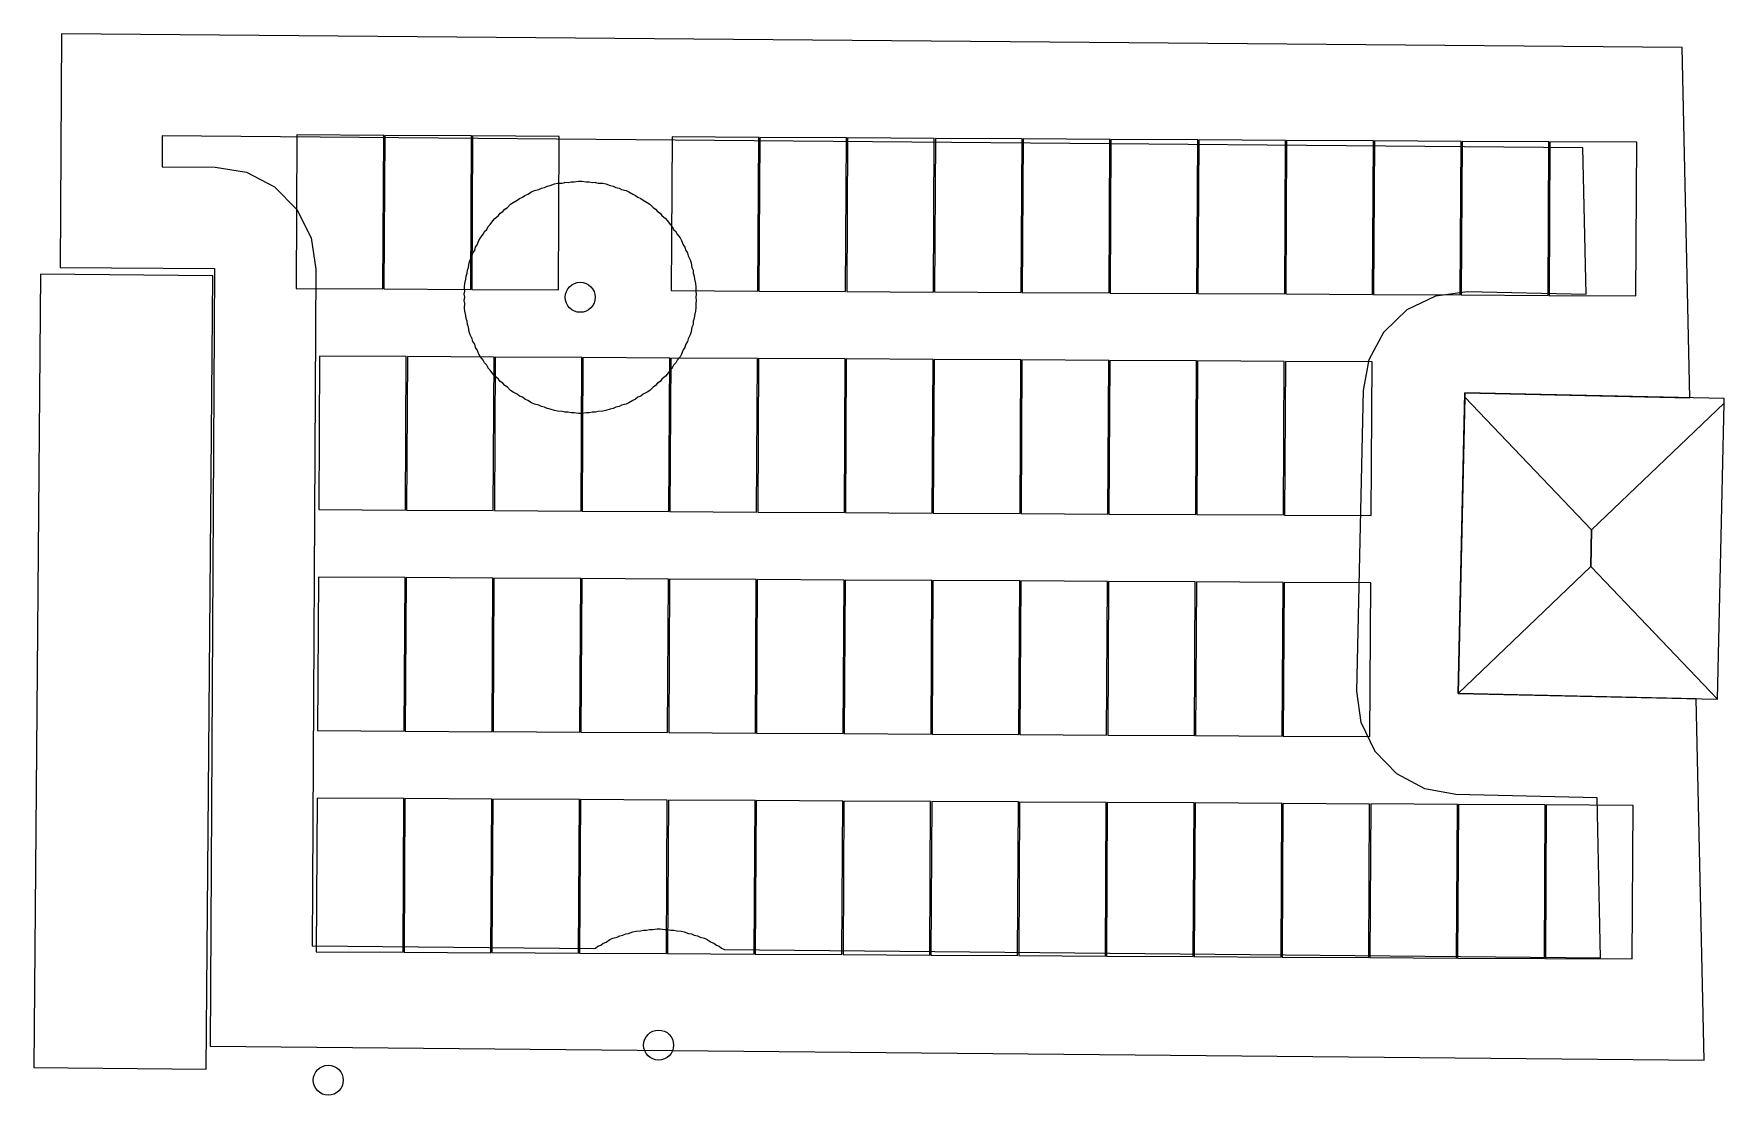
# Model space of a CAD drawing. Header units: feet. Extents: x -13.4 to 53.4, y -23.2 to 18.8.
import ezdxf

# ---------------------------------------------------------------- set-up
doc = ezdxf.new("R2010")
doc.units = ezdxf.units.FT
for name, color, linetype in [('Buildings', 7, 'CONTINUOUS'), ('Modules', 7, 'CONTINUOUS'), ('Obstructions', 7, 'CONTINUOUS'), ('Setbacks', 7, 'CONTINUOUS')]:
    doc.layers.add(name, color=color, linetype=linetype)

msp = doc.modelspace()

# ---------------------------------------------------------------- linework, layer by layer
at = {"layer": 'Buildings', "color": 252}
for p, q in [((-12.27, 18.799), (-12.321, 9.557)), ((51.784, 18.255), (-12.27, 18.799)), ((52.085, 4.406), (51.784, 18.255)), ((-12.321, 9.557), (-6.219, 9.523)), ((-6.219, 9.523), (-6.389, -21.219)), ((-13.098, 9.293), (-13.363, -22.068)), ((-6.288, 9.235), (-13.098, 9.293)), ((-6.553, -22.125), (-6.288, 9.235)), ((42.933, -7.274), (43.2, 4.606)), ((43.196, 4.428), (42.933, -7.274)), ((43.2, 4.606), (43.196, 4.428)), ((43.196, 4.428), (48.208, -0.814)), ((48.208, -0.814), (43.196, 4.428)), ((43.2, 4.606), (52.085, 4.406)), ((53.448, 4.376), (43.2, 4.606)), ((48.208, -0.814), (53.444, 4.192)), ((53.444, 4.192), (48.208, -0.814)), ((53.181, -7.498), (53.444, 4.192)), ((53.444, 4.192), (53.448, 4.376)), ((48.175, -2.263), (48.208, -0.814)), ((48.208, -0.814), (48.175, -2.263)), ((48.175, -2.263), (42.933, -7.274)), ((42.933, -7.274), (48.175, -2.263)), ((53.181, -7.498), (48.175, -2.263)), ((48.175, -2.263), (53.181, -7.498)), ((52.344, -7.486), (42.933, -7.274)), ((42.933, -7.274), (53.18, -7.505)), ((52.654, -21.772), (52.344, -7.486)), ((53.18, -7.505), (53.181, -7.498)), ((-6.389, -21.219), (52.654, -21.772)), ((-13.363, -22.068), (-6.553, -22.125))]:
    msp.add_line(p, q, dxfattribs=at)
at = {"layer": 'Modules', "color": 254}
for p, q in [((-2.962, 14.801), (-2.996, 8.73)), ((0.466, 14.782), (-2.962, 14.801)), ((0.433, 8.712), (0.466, 14.782)), ((0.509, 14.783), (0.475, 8.712)), ((3.937, 14.764), (0.509, 14.783)), ((3.904, 8.693), (3.937, 14.764)), ((3.977, 14.761), (3.944, 8.69)), ((7.406, 14.742), (3.977, 14.761)), ((7.372, 8.671), (7.406, 14.742)), ((11.861, 14.721), (11.827, 8.65)), ((15.289, 14.702), (11.861, 14.721)), ((15.256, 8.631), (15.289, 14.702)), ((15.329, 14.699), (15.296, 8.628)), ((18.758, 14.68), (15.329, 14.699)), ((18.724, 8.609), (18.758, 14.68)), ((18.8, 14.681), (18.767, 8.61)), ((22.229, 14.662), (18.8, 14.681)), ((22.195, 8.591), (22.229, 14.662)), ((22.271, 14.663), (22.238, 8.592)), ((25.7, 14.644), (22.271, 14.663)), ((25.666, 8.573), (25.7, 14.644)), ((25.739, 14.644), (25.706, 8.573)), ((29.168, 14.625), (25.739, 14.644)), ((29.134, 8.554), (29.168, 14.625)), ((29.21, 14.622), (29.177, 8.552)), ((32.639, 14.604), (29.21, 14.622)), ((32.605, 8.533), (32.639, 14.604)), ((32.681, 14.604), (32.648, 8.533)), ((36.11, 14.585), (32.681, 14.604)), ((36.076, 8.514), (36.11, 14.585)), ((36.152, 14.586), (36.119, 8.515)), ((39.581, 14.567), (36.152, 14.586)), ((39.547, 8.496), (39.581, 14.567)), ((39.62, 14.564), (39.587, 8.493)), ((43.049, 14.545), (39.62, 14.564)), ((43.015, 8.474), (43.049, 14.545)), ((43.091, 14.546), (43.058, 8.475)), ((46.52, 14.527), (43.091, 14.546)), ((46.486, 8.456), (46.52, 14.527)), ((46.562, 14.528), (46.529, 8.457)), ((49.991, 14.509), (46.562, 14.528)), ((49.957, 8.438), (49.991, 14.509)), ((-2.996, 8.73), (0.433, 8.712)), ((0.475, 8.712), (3.904, 8.693)), ((3.944, 8.69), (7.372, 8.671)), ((11.827, 8.65), (15.256, 8.631)), ((15.296, 8.628), (18.724, 8.609)), ((18.767, 8.61), (22.195, 8.591)), ((22.238, 8.592), (25.666, 8.573)), ((25.706, 8.573), (29.134, 8.554)), ((29.177, 8.552), (32.605, 8.533)), ((32.648, 8.533), (36.076, 8.514)), ((36.119, 8.515), (39.547, 8.496)), ((39.587, 8.493), (43.015, 8.474)), ((43.058, 8.475), (46.486, 8.456)), ((46.529, 8.457), (49.957, 8.438)), ((-2.07, 6.058), (-2.103, -0.013)), ((1.359, 6.039), (-2.07, 6.058)), ((1.325, -0.032), (1.359, 6.039)), ((1.401, 6.04), (1.368, -0.031)), ((4.83, 6.021), (1.401, 6.04)), ((4.796, -0.05), (4.83, 6.021)), ((4.872, 6.022), (4.839, -0.049)), ((8.301, 6.003), (4.872, 6.022)), ((8.267, -0.068), (8.301, 6.003)), ((8.341, 6), (8.307, -0.071)), ((11.769, 5.981), (8.341, 6)), ((11.735, -0.09), (11.769, 5.981)), ((11.812, 5.981), (11.778, -0.09)), ((15.24, 5.962), (11.812, 5.981)), ((15.206, -0.109), (15.24, 5.962)), ((15.283, 5.963), (15.249, -0.108)), ((18.711, 5.944), (15.283, 5.963)), ((18.677, -0.127), (18.711, 5.944)), ((18.751, 5.945), (18.717, -0.126)), ((22.179, 5.926), (18.751, 5.945)), ((22.146, -0.145), (22.179, 5.926)), ((22.222, 5.923), (22.188, -0.148)), ((25.65, 5.904), (22.222, 5.923)), ((25.617, -0.167), (25.65, 5.904)), ((25.693, 5.905), (25.659, -0.166)), ((29.121, 5.886), (25.693, 5.905)), ((29.088, -0.185), (29.121, 5.886)), ((29.164, 5.886), (29.13, -0.185)), ((32.592, 5.867), (29.164, 5.886)), ((32.559, -0.204), (32.592, 5.867)), ((32.632, 5.868), (32.598, -0.203)), ((36.06, 5.849), (32.632, 5.868)), ((36.027, -0.222), (36.06, 5.849)), ((36.103, 5.846), (36.069, -0.225)), ((39.531, 5.827), (36.103, 5.846)), ((39.498, -0.244), (39.531, 5.827)), ((-2.103, -0.013), (1.325, -0.032)), ((1.368, -0.031), (4.796, -0.05)), ((4.839, -0.049), (8.267, -0.068)), ((8.307, -0.071), (11.735, -0.09)), ((11.778, -0.09), (15.206, -0.109)), ((15.249, -0.108), (18.677, -0.127)), ((18.717, -0.126), (22.146, -0.145)), ((22.188, -0.148), (25.617, -0.167)), ((25.659, -0.166), (29.088, -0.185)), ((29.13, -0.185), (32.559, -0.204)), ((32.598, -0.203), (36.027, -0.222)), ((36.069, -0.225), (39.498, -0.244)), ((-2.116, -2.678), (-2.15, -8.749)), ((1.312, -2.697), (-2.116, -2.678)), ((1.279, -8.768), (1.312, -2.697)), ((1.352, -2.7), (1.318, -8.771)), ((4.78, -2.719), (1.352, -2.7)), ((4.747, -8.79), (4.78, -2.719)), ((4.823, -2.718), (4.789, -8.789)), ((8.251, -2.737), (4.823, -2.718)), ((8.218, -8.808), (8.251, -2.737)), ((8.294, -2.736), (8.26, -8.807)), ((11.723, -2.755), (8.294, -2.736)), ((11.689, -8.826), (11.723, -2.755)), ((11.762, -2.755), (11.729, -8.826)), ((15.191, -2.774), (11.762, -2.755)), ((15.157, -8.845), (15.191, -2.774)), ((15.233, -2.777), (15.2, -8.848)), ((18.662, -2.796), (15.233, -2.777)), ((18.628, -8.867), (18.662, -2.796)), ((18.704, -2.795), (18.671, -8.866)), ((22.133, -2.814), (18.704, -2.795)), ((22.099, -8.885), (22.133, -2.814)), ((22.175, -2.813), (22.142, -8.884)), ((25.604, -2.832), (22.175, -2.813)), ((25.57, -8.903), (25.604, -2.832)), ((25.643, -2.831), (25.61, -8.902)), ((29.072, -2.85), (25.643, -2.831)), ((29.038, -8.921), (29.072, -2.85)), ((29.114, -2.853), (29.081, -8.924)), ((32.543, -2.872), (29.114, -2.853)), ((32.509, -8.943), (32.543, -2.872)), ((32.585, -2.872), (32.552, -8.943)), ((36.014, -2.891), (32.585, -2.872)), ((35.98, -8.962), (36.014, -2.891)), ((36.053, -2.89), (36.02, -8.961)), ((39.482, -2.909), (36.053, -2.89)), ((39.448, -8.98), (39.482, -2.909)), ((-2.15, -8.749), (1.279, -8.768)), ((1.318, -8.771), (4.747, -8.79)), ((4.789, -8.789), (8.218, -8.808)), ((8.26, -8.807), (11.689, -8.826)), ((11.729, -8.826), (15.157, -8.845)), ((15.2, -8.848), (18.628, -8.867)), ((18.671, -8.866), (22.099, -8.885)), ((22.142, -8.884), (25.57, -8.903)), ((25.61, -8.902), (29.038, -8.921)), ((29.081, -8.924), (32.509, -8.943)), ((32.552, -8.943), (35.98, -8.962)), ((36.02, -8.961), (39.448, -8.98)), ((-2.165, -11.418), (-2.199, -17.489)), ((1.263, -11.437), (-2.165, -11.418)), ((1.229, -17.508), (1.263, -11.437)), ((1.306, -11.436), (1.272, -17.507)), ((4.734, -11.455), (1.306, -11.436)), ((4.7, -17.526), (4.734, -11.455)), ((4.774, -11.454), (4.74, -17.525)), ((8.202, -11.473), (4.774, -11.454)), ((8.168, -17.544), (8.202, -11.473)), ((8.245, -11.473), (8.211, -17.544)), ((11.673, -11.492), (8.245, -11.473)), ((11.639, -17.563), (11.673, -11.492)), ((11.716, -11.495), (11.682, -17.565)), ((15.144, -11.513), (11.716, -11.495)), ((15.11, -17.584), (15.144, -11.513)), ((15.184, -11.513), (15.15, -17.584)), ((18.612, -11.532), (15.184, -11.513)), ((18.579, -17.603), (18.612, -11.532)), ((18.655, -11.531), (18.621, -17.602)), ((22.083, -11.55), (18.655, -11.531)), ((22.05, -17.621), (22.083, -11.55)), ((22.126, -11.549), (22.092, -17.62)), ((25.554, -11.568), (22.126, -11.549)), ((25.521, -17.639), (25.554, -11.568)), ((25.597, -11.571), (25.563, -17.642)), ((29.025, -11.59), (25.597, -11.571)), ((28.992, -17.661), (29.025, -11.59)), ((29.065, -11.589), (29.031, -17.66)), ((32.493, -11.608), (29.065, -11.589)), ((32.46, -17.679), (32.493, -11.608)), ((32.536, -11.608), (32.502, -17.679)), ((35.964, -11.627), (32.536, -11.608)), ((35.931, -17.698), (35.964, -11.627)), ((36.007, -11.63), (35.973, -17.701)), ((39.435, -11.649), (36.007, -11.63)), ((39.402, -17.72), (39.435, -11.649)), ((39.475, -11.648), (39.441, -17.719)), ((42.903, -11.667), (39.475, -11.648)), ((42.87, -17.738), (42.903, -11.667)), ((42.946, -11.666), (42.912, -17.737)), ((46.374, -11.685), (42.946, -11.666)), ((46.341, -17.756), (46.374, -11.685)), ((46.417, -11.684), (46.383, -17.755)), ((49.845, -11.703), (46.417, -11.684)), ((49.812, -17.774), (49.845, -11.703)), ((-2.199, -17.489), (1.229, -17.508)), ((1.272, -17.507), (4.7, -17.526)), ((4.74, -17.525), (8.168, -17.544)), ((8.211, -17.544), (11.639, -17.563)), ((11.682, -17.565), (15.11, -17.584)), ((15.15, -17.584), (18.579, -17.603)), ((18.621, -17.602), (22.05, -17.621)), ((22.092, -17.62), (25.521, -17.639)), ((25.563, -17.642), (28.992, -17.661)), ((29.031, -17.66), (32.46, -17.679)), ((32.502, -17.679), (35.931, -17.698)), ((35.973, -17.701), (39.402, -17.72)), ((39.441, -17.719), (42.87, -17.738)), ((42.912, -17.737), (46.341, -17.756)), ((46.383, -17.755), (49.812, -17.774))]:
    msp.add_line(p, q, dxfattribs=at)
at = {"layer": 'Obstructions', "color": 252}
for centre in [(8.233, 8.382), (11.332, -21.179), (-1.724, -22.567)]:
    msp.add_circle(centre, 0.593, dxfattribs=at)
at = {"layer": 'Setbacks', "color": 2}
for p, q in [((-8.289, 14.762), (-8.296, 13.538)), ((47.866, 14.285), (-8.289, 14.762)), ((47.991, 8.503), (47.866, 14.285)), ((-8.296, 13.538), (-6.197, 13.526)), ((-6.197, 13.526), (-6.196, 13.526)), ((-6.196, 13.526), (-4.961, 13.323)), ((-4.961, 13.323), (-4.961, 13.323)), ((-4.961, 13.323), (-4.96, 13.323)), ((-4.96, 13.323), (-3.848, 12.749)), ((-3.848, 12.749), (-3.848, 12.749)), ((-3.848, 12.749), (-3.847, 12.748)), ((-3.847, 12.748), (-2.967, 11.858)), ((6.594, 12.65), (6.698, 12.703)), ((6.698, 12.703), (6.699, 12.703)), ((6.699, 12.703), (6.822, 12.723)), ((6.699, 12.703), (6.699, 12.703)), ((6.822, 12.723), (6.933, 12.779)), ((6.933, 12.779), (6.934, 12.779)), ((6.934, 12.779), (7.049, 12.798)), ((6.934, 12.779), (6.934, 12.779)), ((7.049, 12.798), (7.217, 12.862)), ((7.217, 12.862), (7.338, 12.888)), ((7.217, 12.862), (7.217, 12.862)), ((7.338, 12.888), (7.339, 12.888)), ((7.339, 12.888), (7.518, 12.897)), ((7.518, 12.897), (7.63, 12.927)), ((7.63, 12.927), (7.631, 12.928)), ((7.631, 12.928), (7.631, 12.928)), ((7.631, 12.928), (7.756, 12.921)), ((7.756, 12.921), (7.876, 12.953)), ((7.876, 12.953), (7.876, 12.953)), ((7.876, 12.953), (7.877, 12.953)), ((7.877, 12.953), (7.993, 12.947)), ((7.993, 12.947), (8.17, 12.975)), ((8.17, 12.975), (8.171, 12.975)), ((8.171, 12.975), (8.295, 12.975)), ((8.295, 12.975), (8.295, 12.975)), ((8.295, 12.975), (8.472, 12.947)), ((8.472, 12.947), (8.589, 12.953)), ((8.589, 12.953), (8.589, 12.953)), ((8.589, 12.953), (8.59, 12.953)), ((8.59, 12.953), (8.71, 12.921)), ((8.71, 12.921), (8.834, 12.928)), ((8.834, 12.928), (8.835, 12.928)), ((8.835, 12.928), (8.835, 12.927)), ((8.835, 12.927), (8.948, 12.897)), ((8.948, 12.897), (9.127, 12.888)), ((9.127, 12.888), (9.127, 12.888)), ((9.127, 12.888), (9.248, 12.862)), ((9.248, 12.862), (9.249, 12.862)), ((9.249, 12.862), (9.416, 12.798)), ((9.416, 12.798), (9.531, 12.779)), ((9.531, 12.779), (9.532, 12.779)), ((9.532, 12.779), (9.532, 12.779)), ((9.532, 12.779), (9.643, 12.723)), ((9.643, 12.723), (9.766, 12.703)), ((9.766, 12.703), (9.767, 12.703)), ((9.767, 12.703), (9.767, 12.703)), ((9.767, 12.703), (9.871, 12.65)), ((5.356, 11.935), (5.482, 12.061)), ((5.482, 12.061), (5.483, 12.062)), ((5.483, 12.062), (5.583, 12.134)), ((5.583, 12.135), (5.743, 12.216)), ((5.583, 12.134), (5.583, 12.135)), ((5.743, 12.216), (5.834, 12.29)), ((5.834, 12.29), (5.951, 12.335)), ((5.834, 12.29), (5.834, 12.29)), ((5.834, 12.29), (5.834, 12.29)), ((5.951, 12.335), (6.047, 12.413)), ((6.047, 12.413), (6.048, 12.413)), ((6.048, 12.413), (6.157, 12.455)), ((6.048, 12.413), (6.048, 12.413)), ((6.157, 12.455), (6.307, 12.553)), ((6.307, 12.553), (6.308, 12.553)), ((6.308, 12.553), (6.421, 12.603)), ((6.421, 12.603), (6.422, 12.604)), ((6.422, 12.604), (6.594, 12.65)), ((9.871, 12.65), (10.044, 12.604)), ((10.044, 12.604), (10.044, 12.603)), ((10.044, 12.603), (10.158, 12.553)), ((10.158, 12.553), (10.158, 12.553)), ((10.158, 12.553), (10.308, 12.455)), ((10.308, 12.455), (10.417, 12.413)), ((10.417, 12.413), (10.418, 12.413)), ((10.418, 12.413), (10.418, 12.413)), ((10.418, 12.413), (10.515, 12.335)), ((10.515, 12.335), (10.631, 12.29)), ((10.631, 12.29), (10.631, 12.29)), ((10.631, 12.29), (10.632, 12.29)), ((10.632, 12.29), (10.723, 12.216)), ((10.723, 12.216), (10.882, 12.135)), ((10.882, 12.135), (10.883, 12.134)), ((10.883, 12.134), (10.983, 12.062)), ((10.983, 12.062), (10.983, 12.061)), ((10.983, 12.061), (11.11, 11.935)), ((-2.967, 11.858), (-2.967, 11.858)), ((-2.967, 11.858), (-2.967, 11.858)), ((-2.967, 11.858), (-2.405, 10.739)), ((4.68, 11.259), (4.777, 11.409)), ((4.777, 11.409), (4.778, 11.409)), ((4.778, 11.409), (4.861, 11.502)), ((4.861, 11.502), (5, 11.615)), ((4.861, 11.502), (4.861, 11.502)), ((5, 11.615), (5.074, 11.705)), ((5.074, 11.706), (5.179, 11.774)), ((5.074, 11.705), (5.074, 11.706)), ((5.074, 11.706), (5.074, 11.706)), ((5.179, 11.774), (5.257, 11.87)), ((5.257, 11.87), (5.257, 11.871)), ((5.257, 11.871), (5.258, 11.871)), ((5.258, 11.871), (5.356, 11.935)), ((11.11, 11.935), (11.208, 11.871)), ((11.208, 11.871), (11.208, 11.871)), ((11.208, 11.871), (11.209, 11.87)), ((11.209, 11.87), (11.287, 11.774)), ((11.287, 11.774), (11.391, 11.706)), ((11.391, 11.706), (11.392, 11.706)), ((11.392, 11.706), (11.392, 11.705)), ((11.392, 11.705), (11.465, 11.615)), ((11.465, 11.615), (11.604, 11.502)), ((11.604, 11.502), (11.605, 11.502)), ((11.605, 11.502), (11.688, 11.409)), ((11.688, 11.409), (11.688, 11.409)), ((11.688, 11.409), (11.786, 11.259)), ((-2.405, 10.739), (-2.405, 10.739)), ((-2.405, 10.739), (-2.404, 10.738)), ((-2.404, 10.738), (-2.216, 9.501)), ((4.224, 10.625), (4.286, 10.732)), ((4.286, 10.733), (4.399, 10.872)), ((4.286, 10.732), (4.286, 10.733)), ((4.399, 10.872), (4.452, 10.976)), ((4.452, 10.977), (4.54, 11.065)), ((4.452, 10.976), (4.452, 10.977)), ((4.452, 10.976), (4.452, 10.976)), ((4.54, 11.065), (4.597, 11.175)), ((4.597, 11.176), (4.68, 11.259)), ((4.597, 11.175), (4.597, 11.176)), ((4.597, 11.176), (4.597, 11.176)), ((11.786, 11.259), (11.868, 11.176)), ((11.868, 11.176), (11.869, 11.176)), ((11.869, 11.176), (11.869, 11.175)), ((11.869, 11.175), (11.925, 11.065)), ((11.925, 11.065), (12.013, 10.977)), ((12.013, 10.977), (12.014, 10.976)), ((12.014, 10.976), (12.014, 10.976)), ((12.014, 10.976), (12.067, 10.872)), ((12.067, 10.872), (12.179, 10.733)), ((12.179, 10.733), (12.18, 10.732)), ((12.18, 10.732), (12.242, 10.625)), ((3.965, 10.02), (3.995, 10.133)), ((3.995, 10.134), (4.063, 10.238)), ((3.995, 10.133), (3.995, 10.134)), ((3.995, 10.133), (3.995, 10.133)), ((4.063, 10.238), (4.095, 10.358)), ((4.095, 10.358), (4.095, 10.359)), ((4.095, 10.359), (4.096, 10.359)), ((4.096, 10.359), (4.159, 10.457)), ((4.159, 10.457), (4.223, 10.624)), ((4.223, 10.624), (4.224, 10.625)), ((12.242, 10.625), (12.242, 10.624)), ((12.242, 10.624), (12.306, 10.457)), ((12.306, 10.457), (12.37, 10.359)), ((12.37, 10.359), (12.37, 10.359)), ((12.37, 10.359), (12.37, 10.358)), ((12.37, 10.358), (12.402, 10.238)), ((12.402, 10.238), (12.47, 10.134)), ((12.47, 10.134), (12.47, 10.133)), ((12.47, 10.133), (12.471, 10.133)), ((12.471, 10.133), (12.501, 10.02)), ((-2.215, 9.501), (-2.364, -17.253)), ((-2.216, 9.501), (-2.215, 9.501)), ((3.768, 9.331), (3.775, 9.455)), ((3.775, 9.456), (3.817, 9.565)), ((3.775, 9.455), (3.775, 9.456)), ((3.775, 9.456), (3.775, 9.456)), ((3.817, 9.565), (3.845, 9.742)), ((3.845, 9.742), (3.883, 9.86)), ((3.845, 9.742), (3.845, 9.742)), ((3.883, 9.861), (3.965, 10.02)), ((3.883, 9.86), (3.883, 9.861)), ((12.501, 10.02), (12.582, 9.861)), ((12.582, 9.861), (12.582, 9.86)), ((12.582, 9.86), (12.621, 9.742)), ((12.621, 9.742), (12.621, 9.742)), ((12.621, 9.742), (12.649, 9.565)), ((12.649, 9.565), (12.691, 9.456)), ((12.691, 9.456), (12.691, 9.456)), ((12.691, 9.456), (12.691, 9.455)), ((12.691, 9.455), (12.697, 9.331)), ((3.658, 8.8), (3.671, 8.924)), ((3.667, 8.621), (3.658, 8.8)), ((3.658, 8.8), (3.658, 8.8)), ((3.671, 8.924), (3.717, 9.097)), ((3.671, 8.924), (3.671, 8.924)), ((3.717, 9.097), (3.723, 9.214)), ((3.723, 9.214), (3.724, 9.215)), ((3.723, 9.214), (3.723, 9.214)), ((3.724, 9.215), (3.768, 9.331)), ((12.697, 9.331), (12.742, 9.215)), ((12.742, 9.215), (12.742, 9.214)), ((12.742, 9.214), (12.742, 9.214)), ((12.742, 9.214), (12.748, 9.097)), ((12.748, 9.097), (12.794, 8.924)), ((12.794, 8.924), (12.795, 8.924)), ((12.795, 8.924), (12.808, 8.8)), ((12.808, 8.8), (12.798, 8.621)), ((12.808, 8.8), (12.808, 8.8)), ((3.649, 8.506), (3.667, 8.621)), ((3.649, 8.505), (3.649, 8.506)), ((3.668, 8.382), (3.649, 8.505)), ((3.649, 8.505), (3.649, 8.505)), ((3.649, 8.259), (3.668, 8.382)), ((3.649, 8.258), (3.649, 8.259)), ((3.667, 8.143), (3.649, 8.258)), ((3.649, 8.258), (3.649, 8.258)), ((3.658, 7.964), (3.667, 8.143)), ((12.816, 8.505), (12.797, 8.382)), ((12.797, 8.382), (12.816, 8.259)), ((12.798, 8.621), (12.816, 8.506)), ((12.816, 8.258), (12.798, 8.143)), ((12.798, 8.143), (12.808, 7.964)), ((12.816, 8.506), (12.816, 8.505)), ((12.816, 8.505), (12.816, 8.505)), ((12.816, 8.259), (12.816, 8.258)), ((12.816, 8.258), (12.816, 8.258)), ((40.921, 7.897), (42.049, 8.44)), ((42.049, 8.44), (42.049, 8.441)), ((42.049, 8.441), (42.05, 8.441)), ((42.05, 8.441), (43.29, 8.609)), ((43.29, 8.609), (43.29, 8.609)), ((43.29, 8.609), (47.991, 8.503)), ((3.658, 7.963), (3.658, 7.964)), ((3.671, 7.84), (3.658, 7.963)), ((3.671, 7.839), (3.671, 7.84)), ((3.717, 7.667), (3.671, 7.839)), ((3.723, 7.55), (3.717, 7.667)), ((3.724, 7.549), (3.723, 7.55)), ((3.723, 7.55), (3.723, 7.55)), ((3.768, 7.433), (3.724, 7.549)), ((3.775, 7.309), (3.768, 7.433)), ((12.697, 7.433), (12.691, 7.309)), ((12.742, 7.549), (12.697, 7.433)), ((12.748, 7.667), (12.742, 7.55)), ((12.742, 7.55), (12.742, 7.55)), ((12.742, 7.55), (12.742, 7.549)), ((12.794, 7.839), (12.748, 7.667)), ((12.795, 7.84), (12.794, 7.839)), ((12.808, 7.963), (12.795, 7.84)), ((12.808, 7.964), (12.808, 7.963)), ((40.016, 7.032), (40.92, 7.897)), ((40.92, 7.897), (40.921, 7.897)), ((40.921, 7.897), (40.921, 7.897)), ((3.775, 7.308), (3.775, 7.309)), ((3.817, 7.199), (3.775, 7.308)), ((3.775, 7.308), (3.775, 7.308)), ((3.845, 7.022), (3.817, 7.199)), ((3.845, 7.021), (3.845, 7.022)), ((3.883, 6.903), (3.845, 7.021)), ((3.965, 6.743), (3.883, 6.903)), ((3.883, 6.903), (3.883, 6.903)), ((3.995, 6.631), (3.965, 6.743)), ((12.501, 6.743), (12.471, 6.631)), ((12.582, 6.903), (12.501, 6.743)), ((12.621, 7.021), (12.582, 6.903)), ((12.582, 6.903), (12.582, 6.903)), ((12.649, 7.199), (12.621, 7.022)), ((12.621, 7.022), (12.621, 7.021)), ((12.691, 7.308), (12.649, 7.199)), ((12.691, 7.309), (12.691, 7.308)), ((12.691, 7.308), (12.691, 7.308)), ((39.422, 5.929), (40.015, 7.031)), ((40.015, 7.031), (40.015, 7.032)), ((40.015, 7.032), (40.016, 7.032)), ((3.995, 6.63), (3.995, 6.631)), ((4.063, 6.525), (3.995, 6.63)), ((3.995, 6.63), (3.995, 6.63)), ((4.095, 6.405), (4.063, 6.525)), ((4.096, 6.404), (4.095, 6.405)), ((4.095, 6.405), (4.095, 6.405)), ((4.159, 6.306), (4.096, 6.404)), ((4.223, 6.139), (4.159, 6.306)), ((4.224, 6.139), (4.223, 6.139)), ((4.286, 6.031), (4.224, 6.139)), ((4.399, 5.892), (4.286, 6.031)), ((4.286, 6.031), (4.286, 6.031)), ((12.179, 6.031), (12.067, 5.892)), ((12.18, 6.031), (12.179, 6.031)), ((12.242, 6.139), (12.18, 6.031)), ((12.306, 6.306), (12.242, 6.139)), ((12.242, 6.139), (12.242, 6.139)), ((12.37, 6.404), (12.306, 6.306)), ((12.402, 6.525), (12.37, 6.405)), ((12.37, 6.405), (12.37, 6.405)), ((12.37, 6.405), (12.37, 6.404)), ((12.47, 6.63), (12.402, 6.525)), ((12.471, 6.631), (12.47, 6.63)), ((12.47, 6.63), (12.47, 6.63)), ((4.452, 5.788), (4.399, 5.892)), ((4.452, 5.787), (4.452, 5.788)), ((4.54, 5.699), (4.452, 5.787)), ((4.452, 5.787), (4.452, 5.787)), ((4.597, 5.588), (4.54, 5.699)), ((4.597, 5.587), (4.597, 5.588)), ((4.597, 5.588), (4.597, 5.588)), ((4.68, 5.505), (4.597, 5.587)), ((4.777, 5.355), (4.68, 5.505)), ((4.778, 5.354), (4.777, 5.355)), ((4.861, 5.262), (4.778, 5.354)), ((11.688, 5.354), (11.605, 5.262)), ((11.786, 5.505), (11.688, 5.355)), ((11.688, 5.355), (11.688, 5.354)), ((11.868, 5.587), (11.786, 5.505)), ((11.869, 5.588), (11.868, 5.587)), ((11.925, 5.699), (11.869, 5.588)), ((11.869, 5.588), (11.869, 5.588)), ((12.013, 5.787), (11.925, 5.699)), ((12.014, 5.787), (12.013, 5.787)), ((12.067, 5.892), (12.014, 5.788)), ((12.014, 5.788), (12.014, 5.787)), ((39.198, 4.697), (39.422, 5.928)), ((39.422, 5.928), (39.422, 5.929)), ((39.422, 5.929), (39.422, 5.929)), ((5, 5.149), (4.861, 5.262)), ((4.861, 5.262), (4.861, 5.262)), ((5.074, 5.058), (5, 5.149)), ((5.179, 4.99), (5.074, 5.058)), ((5.074, 5.058), (5.074, 5.058)), ((5.074, 5.058), (5.074, 5.058)), ((5.257, 4.893), (5.179, 4.99)), ((5.258, 4.893), (5.257, 4.893)), ((5.257, 4.893), (5.257, 4.893)), ((5.356, 4.829), (5.258, 4.893)), ((5.482, 4.702), (5.356, 4.829)), ((5.483, 4.702), (5.482, 4.702)), ((5.583, 4.629), (5.483, 4.702)), ((10.983, 4.702), (10.883, 4.629)), ((11.11, 4.829), (10.983, 4.702)), ((10.983, 4.702), (10.983, 4.702)), ((11.208, 4.893), (11.11, 4.829)), ((11.209, 4.893), (11.208, 4.893)), ((11.208, 4.893), (11.208, 4.893)), ((11.287, 4.99), (11.209, 4.893)), ((11.391, 5.058), (11.287, 4.99)), ((11.392, 5.058), (11.391, 5.058)), ((11.465, 5.149), (11.392, 5.058)), ((11.392, 5.058), (11.392, 5.058)), ((11.604, 5.262), (11.465, 5.149)), ((11.605, 5.262), (11.604, 5.262)), ((38.931, -7.184), (39.198, 4.696)), ((39.198, 4.696), (39.198, 4.697)), ((5.743, 4.548), (5.583, 4.629)), ((5.583, 4.629), (5.583, 4.629)), ((5.834, 4.474), (5.743, 4.548)), ((5.951, 4.429), (5.834, 4.474)), ((5.834, 4.474), (5.834, 4.474)), ((5.834, 4.474), (5.834, 4.474)), ((6.047, 4.351), (5.951, 4.429)), ((6.048, 4.35), (6.047, 4.351)), ((6.157, 4.308), (6.048, 4.35)), ((6.048, 4.35), (6.048, 4.35)), ((6.307, 4.211), (6.157, 4.308)), ((6.308, 4.211), (6.307, 4.211)), ((6.421, 4.16), (6.308, 4.211)), ((6.422, 4.16), (6.421, 4.16)), ((6.594, 4.114), (6.422, 4.16)), ((6.698, 4.061), (6.594, 4.114)), ((6.699, 4.061), (6.698, 4.061)), ((6.699, 4.06), (6.699, 4.061)), ((6.822, 4.041), (6.699, 4.06)), ((6.933, 3.984), (6.822, 4.041)), ((9.643, 4.041), (9.532, 3.984)), ((9.766, 4.06), (9.643, 4.041)), ((9.767, 4.061), (9.766, 4.06)), ((9.871, 4.114), (9.767, 4.061)), ((9.767, 4.061), (9.767, 4.061)), ((10.044, 4.16), (9.871, 4.114)), ((10.158, 4.211), (10.044, 4.16)), ((10.044, 4.16), (10.044, 4.16)), ((10.308, 4.308), (10.158, 4.211)), ((10.158, 4.211), (10.158, 4.211)), ((10.417, 4.35), (10.308, 4.308)), ((10.418, 4.35), (10.417, 4.35)), ((10.515, 4.429), (10.418, 4.351)), ((10.418, 4.351), (10.418, 4.35)), ((10.631, 4.474), (10.515, 4.429)), ((10.632, 4.474), (10.631, 4.474)), ((10.631, 4.474), (10.631, 4.474)), ((10.723, 4.548), (10.632, 4.474)), ((10.882, 4.629), (10.723, 4.548)), ((10.883, 4.629), (10.882, 4.629)), ((6.934, 3.984), (6.933, 3.984)), ((7.049, 3.966), (6.934, 3.984)), ((6.934, 3.984), (6.934, 3.984)), ((7.217, 3.902), (7.049, 3.966)), ((7.338, 3.876), (7.217, 3.902)), ((7.217, 3.902), (7.217, 3.902)), ((7.339, 3.876), (7.338, 3.876)), ((7.518, 3.866), (7.339, 3.876)), ((7.63, 3.836), (7.518, 3.866)), ((7.631, 3.836), (7.63, 3.836)), ((7.756, 3.843), (7.631, 3.836)), ((7.631, 3.836), (7.631, 3.836)), ((7.876, 3.81), (7.756, 3.843)), ((7.877, 3.81), (7.876, 3.81)), ((7.876, 3.81), (7.876, 3.81)), ((7.993, 3.816), (7.877, 3.81)), ((8.17, 3.788), (7.993, 3.816)), ((8.171, 3.788), (8.17, 3.788)), ((8.295, 3.788), (8.171, 3.788)), ((8.472, 3.816), (8.295, 3.788)), ((8.295, 3.788), (8.295, 3.788)), ((8.589, 3.81), (8.472, 3.816)), ((8.59, 3.81), (8.589, 3.81)), ((8.589, 3.81), (8.589, 3.81)), ((8.71, 3.843), (8.59, 3.81)), ((8.834, 3.836), (8.71, 3.843)), ((8.835, 3.836), (8.834, 3.836)), ((8.948, 3.866), (8.835, 3.836)), ((8.835, 3.836), (8.835, 3.836)), ((9.127, 3.876), (8.948, 3.866)), ((9.248, 3.902), (9.127, 3.876)), ((9.127, 3.876), (9.127, 3.876)), ((9.249, 3.902), (9.248, 3.902)), ((9.416, 3.966), (9.249, 3.902)), ((9.531, 3.984), (9.416, 3.966)), ((9.532, 3.984), (9.531, 3.984)), ((9.532, 3.984), (9.532, 3.984)), ((38.931, -7.185), (38.931, -7.184)), ((39.099, -8.425), (38.931, -7.185)), ((39.099, -8.426), (39.099, -8.425)), ((39.099, -8.425), (39.099, -8.425)), ((39.642, -9.553), (39.099, -8.426)), ((39.642, -9.554), (39.642, -9.553)), ((39.643, -9.554), (39.642, -9.554)), ((40.507, -10.459), (39.643, -9.554)), ((40.508, -10.459), (40.507, -10.459)), ((41.61, -11.052), (40.508, -10.459)), ((40.508, -10.459), (40.508, -10.459)), ((41.611, -11.053), (41.61, -11.052)), ((42.842, -11.276), (41.611, -11.053)), ((41.611, -11.053), (41.611, -11.053)), ((42.843, -11.276), (42.842, -11.276)), ((48.424, -11.402), (42.843, -11.276)), ((48.562, -17.73), (48.424, -11.402)), ((10.148, -16.763), (10.315, -16.699)), ((10.315, -16.699), (10.316, -16.699)), ((10.316, -16.699), (10.437, -16.673)), ((10.437, -16.673), (10.438, -16.673)), ((10.438, -16.673), (10.616, -16.664)), ((10.616, -16.664), (10.729, -16.634)), ((10.729, -16.634), (10.73, -16.633)), ((10.73, -16.633), (10.73, -16.633)), ((10.73, -16.633), (10.855, -16.64)), ((10.855, -16.64), (10.975, -16.608)), ((10.975, -16.608), (10.975, -16.608)), ((10.975, -16.608), (10.976, -16.608)), ((10.976, -16.608), (11.092, -16.614)), ((11.092, -16.614), (11.269, -16.586)), ((11.269, -16.586), (11.27, -16.586)), ((11.27, -16.586), (11.394, -16.586)), ((11.394, -16.586), (11.394, -16.586)), ((11.394, -16.586), (11.571, -16.614)), ((11.571, -16.614), (11.688, -16.608)), ((11.688, -16.608), (11.688, -16.608)), ((11.688, -16.608), (11.689, -16.608)), ((11.689, -16.608), (11.809, -16.64)), ((11.809, -16.64), (11.933, -16.633)), ((11.933, -16.633), (11.933, -16.633)), ((11.933, -16.633), (11.934, -16.634)), ((11.934, -16.634), (12.047, -16.664)), ((12.047, -16.664), (12.225, -16.673)), ((12.225, -16.673), (12.226, -16.673)), ((12.226, -16.673), (12.347, -16.699)), ((12.347, -16.699), (12.348, -16.699)), ((12.348, -16.699), (12.515, -16.763)), ((-2.364, -17.253), (8.817, -17.358)), ((8.817, -17.358), (8.842, -17.345)), ((8.842, -17.345), (8.932, -17.272)), ((8.932, -17.272), (8.933, -17.271)), ((8.933, -17.271), (9.05, -17.226)), ((8.933, -17.271), (8.933, -17.271)), ((9.05, -17.226), (9.146, -17.148)), ((9.146, -17.148), (9.147, -17.148)), ((9.147, -17.148), (9.256, -17.106)), ((9.147, -17.148), (9.147, -17.148)), ((9.256, -17.106), (9.406, -17.008)), ((9.406, -17.008), (9.407, -17.008)), ((9.407, -17.008), (9.52, -16.958)), ((9.52, -16.957), (9.693, -16.911)), ((9.52, -16.958), (9.52, -16.957)), ((9.693, -16.911), (9.797, -16.858)), ((9.797, -16.858), (9.798, -16.858)), ((9.798, -16.858), (9.921, -16.838)), ((9.798, -16.858), (9.798, -16.858)), ((9.921, -16.838), (10.032, -16.782)), ((10.032, -16.782), (10.033, -16.782)), ((10.033, -16.782), (10.148, -16.763)), ((10.033, -16.782), (10.033, -16.782)), ((12.515, -16.763), (12.63, -16.782)), ((12.63, -16.782), (12.631, -16.782)), ((12.631, -16.782), (12.631, -16.782)), ((12.631, -16.782), (12.742, -16.838)), ((12.742, -16.838), (12.865, -16.858)), ((12.865, -16.858), (12.865, -16.858)), ((12.865, -16.858), (12.866, -16.858)), ((12.866, -16.858), (12.97, -16.911)), ((12.97, -16.911), (13.143, -16.957)), ((13.143, -16.957), (13.143, -16.958)), ((13.143, -16.958), (13.257, -17.008)), ((13.257, -17.008), (13.257, -17.008)), ((13.257, -17.008), (13.407, -17.106)), ((13.407, -17.106), (13.516, -17.148)), ((13.516, -17.148), (13.517, -17.148)), ((13.517, -17.148), (13.517, -17.148)), ((13.517, -17.148), (13.614, -17.226)), ((13.614, -17.226), (13.73, -17.271)), ((13.73, -17.271), (13.73, -17.271)), ((13.73, -17.271), (13.731, -17.272)), ((13.731, -17.272), (13.822, -17.345)), ((13.822, -17.345), (13.941, -17.406)), ((13.941, -17.406), (48.562, -17.73))]:
    msp.add_line(p, q, dxfattribs=at)

doc.saveas('drawing.dxf')
